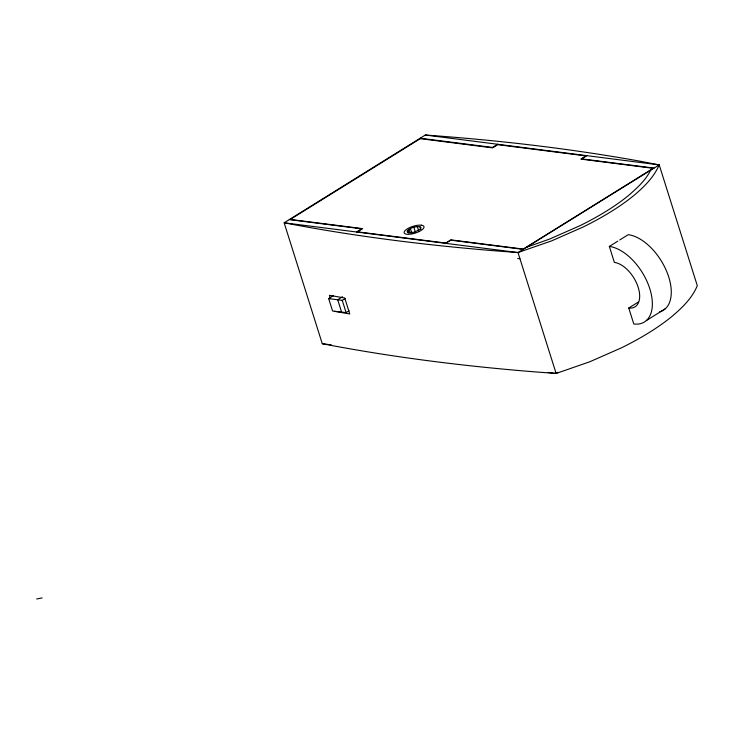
<?xml version="1.0" encoding="UTF-8"?>
<svg xmlns="http://www.w3.org/2000/svg" width="734" height="734" viewBox="0 0 734 734"><rect width="100%" height="100%" fill="white"/><g stroke="black" fill="none" stroke-linecap="round" stroke-linejoin="round"><path stroke-width="1.1" d="M407.416 230.788L407.15 231.705L408.205 232.696L414.325 232.228L420.197 229.247L420.995 227.714L419.94 226.723C415.536 226.246 410.563 227.549 407.416 230.788L407.994 232.65M650.728 170.04C645.691 180.335 636.919 188.179 628.405 195.583A157.544 54.142 -17.5 0 1 579.933 225.714L549.656 239.036L526.452 247.294M659.215 164.902L518.002 252.551L284.141 222.787L425.325 135.028L659.215 164.902C653.875 177.27 644.048 186.931 633.892 195.483A164.489 56.527 -17.5 0 1 583.282 226.944L551.656 240.862L518.002 252.551A2388.867 820.951 -17.5 0 1 284.141 222.787L322.272 343.714A2388.785 820.933 -17.5 0 0 535.224 371.899L556.124 373.459L589.778 361.77L621.404 347.852A164.489 56.527 -17.5 0 0 672.014 316.382C682.134 307.775 692.153 298.206 697.3 285.691L659.215 164.902L641.158 161.407M356.485 231.999L361.614 228.806L289.279 219.604M497.661 144.231L492.532 147.424L420.187 138.221M349.035 310.803L346.109 312.62L332.585 311.014L328.676 298.619L333.539 295.591M342.576 296.738L337.713 299.766L341.622 312.17M328.676 298.619L342.246 300.344L345.163 298.527M445.657 243.349L450.795 240.156L523.131 249.358M586.87 155.691L581.741 158.883L654.086 168.095M609.339 246.431A43.297 24.305 58.1 0 1 649.829 288.801A43.297 24.305 58.1 0 1 633.791 323.988L628.754 308.014A25.461 14.285 58.1 0 0 638.185 287.324A25.461 14.285 58.1 0 0 614.376 262.405L609.339 246.431L617.844 241.137M619.735 239.963L628.24 234.669A43.297 24.305 58.1 0 1 666.903 271.956A43.297 24.305 58.1 0 1 659.6 311.849M628.754 308.014L638.204 302.133M548.179 372.441L556.124 373.459L557.996 372.285M646.287 320.593L665.197 308.84M36.7 598.972L42.132 597.935M517.69 258.46L519.956 258.753M322.272 343.714L331.355 344.87M334.438 311.317L349.769 313.978L344.732 297.986L329.401 295.325L330.41 298.518M518.002 252.551L556.124 373.459M419.94 226.723L420.821 229.522M417.316 226.54L418.784 231.192M413.829 227.201L415.288 231.852M410.398 228.531L411.866 233.183M409.003 229.347L410.178 233.063M407.957 230.182L408.838 232.972M342.246 300.344L346.109 312.62M425.325 135.028A2388.785 820.933 -17.5 0 1 641.158 161.407M420.243 138.662L290.297 219.438L362.688 228.65L357.55 231.843L445.731 243.064L450.869 239.871L523.25 249.083L653.196 168.306L580.805 159.095L585.934 155.902L497.762 144.681L492.624 147.873L420.243 138.662M421.38 225.182L419.371 225.118A10.386 3.569 -17.5 0 0 404.186 231.981A10.386 3.569 -17.5 0 0 417.132 232.421A10.386 3.569 -17.5 0 0 421.38 225.182"/></g></svg>
